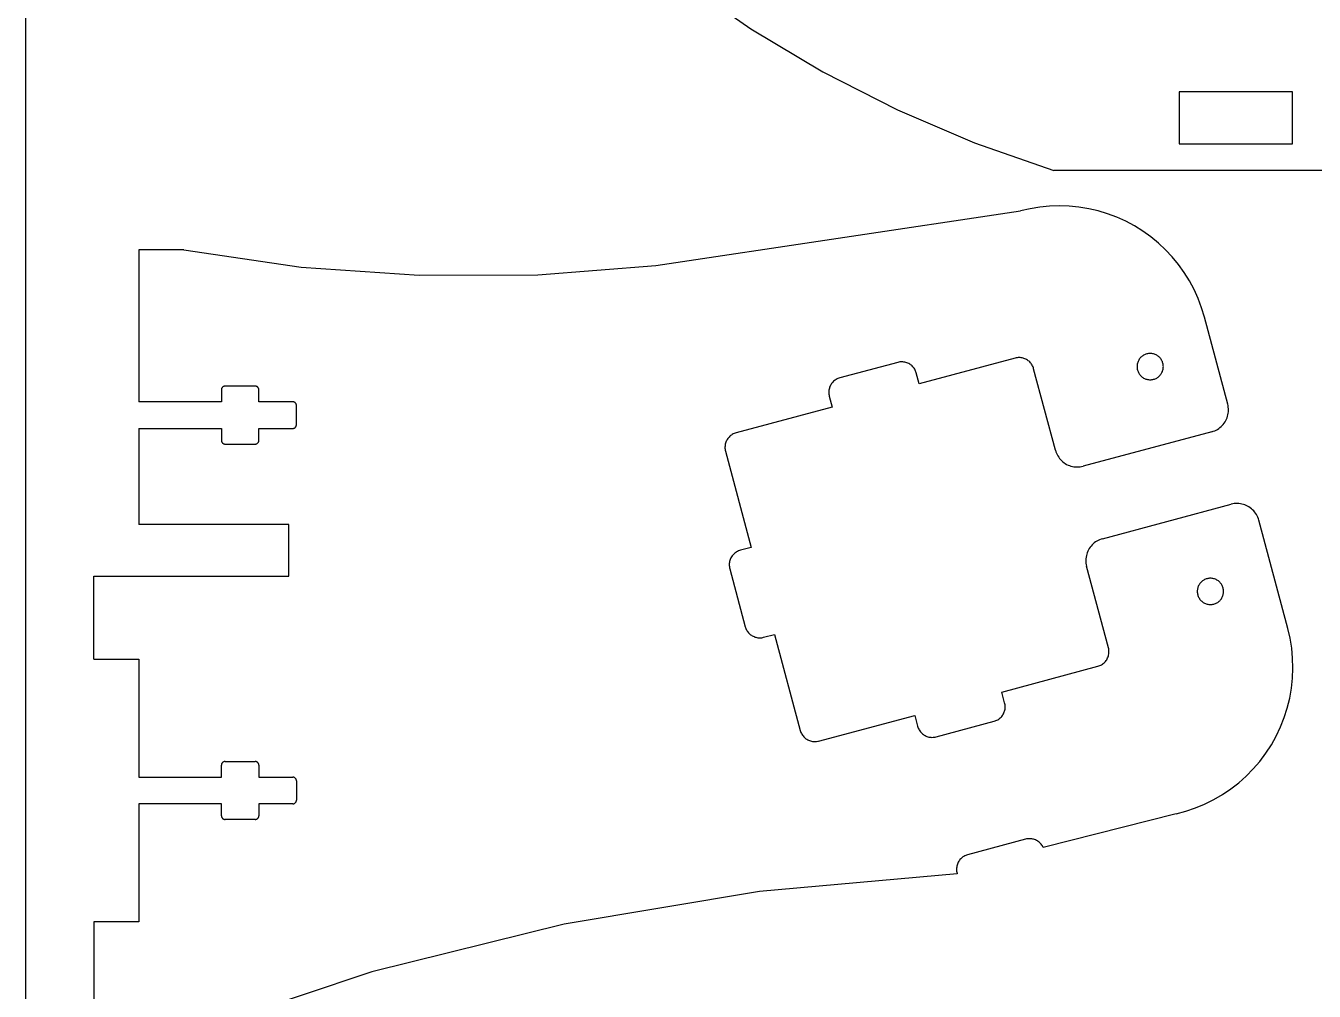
# Model space of a CAD drawing. Extents: x -22.3 to 21.7, y -13.4 to 13.4.
# Drawn here: x -22.29 to -15.53, y -8.4 to -3.34 of the extents above; entities that cross this region are included whole.
import ezdxf

# ---------------------------------------------------------------- set-up
doc = ezdxf.new("R2010")
doc.units = 0
doc.header["$MEASUREMENT"] = 0
doc.layers.get('0').update_dxf_attribs({"linetype": 'CONTINUOUS'})

msp = doc.modelspace()

# ---------------------------------------------------------------- linework, layer by layer
for p, q in [((-22.2891, -13.4355), (-22.2891, 13.0859)), ((-18.8466, -3.1034), (-18.4856, -3.3543)), ((-18.4856, -3.3543), (-18.1084, -3.5801)), ((-18.1084, -3.5801), (-17.7169, -3.78)), ((-15.6461, -3.6848), (-16.239, -3.6848)), ((-16.239, -3.6848), (-16.239, -3.9572)), ((-15.6461, -3.9572), (-15.6461, -3.6848)), ((-17.7169, -3.78), (-17.3127, -3.9528)), ((-17.3127, -3.9528), (-16.8978, -4.098)), ((-16.239, -3.9572), (-15.6461, -3.9572)), ((-9.2748, -4.098), (-16.8978, -4.098)), ((-18.9843, -4.5962), (-17.0719, -4.3101)), ((-17.0217, -4.2984), (-17.0719, -4.3101)), ((-16.9709, -4.29), (-17.0217, -4.2984)), ((-16.9196, -4.2849), (-16.9709, -4.29)), ((-16.8681, -4.2832), (-16.9196, -4.2849)), ((-16.8166, -4.2849), (-16.8681, -4.2832)), ((-16.7653, -4.29), (-16.8166, -4.2849)), ((-16.7145, -4.2984), (-16.7653, -4.29)), ((-16.6643, -4.3101), (-16.7145, -4.2984)), ((-16.615, -4.325), (-16.6643, -4.3101)), ((-16.5668, -4.3432), (-16.615, -4.325)), ((-16.5199, -4.3644), (-16.5668, -4.3432)), ((-16.4744, -4.3887), (-16.5199, -4.3644)), ((-16.4307, -4.4159), (-16.4744, -4.3887)), ((-16.3888, -4.446), (-16.4307, -4.4159)), ((-16.349, -4.4786), (-16.3888, -4.446)), ((-21.4601, -4.5146), (-21.6963, -4.5146)), ((-21.6963, -4.5146), (-21.6963, -5.3109)), ((-21.4601, -4.5146), (-20.8451, -4.604)), ((-16.3113, -4.5139), (-16.349, -4.4786)), ((-16.2761, -4.5515), (-16.3113, -4.5139)), ((-16.2434, -4.5913), (-16.2761, -4.5515)), ((-16.2134, -4.6332), (-16.2434, -4.5913)), ((-20.8451, -4.604), (-20.2252, -4.6475)), ((-20.2252, -4.6475), (-19.6038, -4.6449)), ((-19.6038, -4.6449), (-18.9843, -4.5962)), ((-16.1862, -4.6769), (-16.2134, -4.6332)), ((-16.1619, -4.7224), (-16.1862, -4.6769)), ((-16.1407, -4.7693), (-16.1619, -4.7224)), ((-16.1225, -4.8175), (-16.1407, -4.7693)), ((-16.1076, -4.8668), (-16.1225, -4.8175)), ((-15.9853, -5.3232), (-16.1076, -4.8668)), ((-16.4262, -5.0668), (-16.4301, -5.0691)), ((-16.4223, -5.0646), (-16.4262, -5.0668)), ((-16.4182, -5.0628), (-16.4223, -5.0646)), ((-16.4139, -5.0612), (-16.4182, -5.0628)), ((-16.4096, -5.0599), (-16.4139, -5.0612)), ((-16.4052, -5.0588), (-16.4096, -5.0599)), ((-16.4008, -5.0581), (-16.4052, -5.0588)), ((-16.3963, -5.0577), (-16.4008, -5.0581)), ((-16.3918, -5.0575), (-16.3963, -5.0577)), ((-16.3873, -5.0577), (-16.3918, -5.0575)), ((-16.3828, -5.0581), (-16.3873, -5.0577)), ((-16.3783, -5.0588), (-16.3828, -5.0581)), ((-16.374, -5.0599), (-16.3783, -5.0588)), ((-16.3696, -5.0612), (-16.374, -5.0599)), ((-16.3654, -5.0628), (-16.3696, -5.0612)), ((-16.3613, -5.0646), (-16.3654, -5.0628)), ((-16.3573, -5.0668), (-16.3613, -5.0646)), ((-16.3535, -5.0691), (-16.3573, -5.0668)), ((-17.7151, -5.104), (-18.0194, -5.1855)), ((-17.7099, -5.1028), (-17.7151, -5.104)), ((-17.7046, -5.1019), (-17.7099, -5.1028)), ((-17.6992, -5.1014), (-17.7046, -5.1019)), ((-17.6938, -5.1013), (-17.6992, -5.1014)), ((-17.6885, -5.1016), (-17.6938, -5.1013)), ((-17.6831, -5.1022), (-17.6885, -5.1016)), ((-17.6778, -5.1031), (-17.6831, -5.1022)), ((-17.6726, -5.1045), (-17.6778, -5.1031)), ((-17.6675, -5.1062), (-17.6726, -5.1045)), ((-17.6626, -5.1082), (-17.6675, -5.1062)), ((-17.6577, -5.1106), (-17.6626, -5.1082)), ((-17.6531, -5.1132), (-17.6577, -5.1106)), ((-17.6486, -5.1162), (-17.6531, -5.1132)), ((-17.6444, -5.1195), (-17.6486, -5.1162)), ((-17.6403, -5.1231), (-17.6444, -5.1195)), ((-17.6366, -5.127), (-17.6403, -5.1231)), ((-17.6331, -5.1311), (-17.6366, -5.127)), ((-17.6299, -5.1354), (-17.6331, -5.1311)), ((-17.627, -5.1399), (-17.6299, -5.1354)), ((-17.0995, -5.0817), (-17.6034, -5.2167)), ((-17.0945, -5.0805), (-17.0995, -5.0817)), ((-17.0894, -5.0797), (-17.0945, -5.0805)), ((-17.0843, -5.0792), (-17.0894, -5.0797)), ((-17.0791, -5.079), (-17.0843, -5.0792)), ((-17.074, -5.0792), (-17.0791, -5.079)), ((-17.0689, -5.0797), (-17.074, -5.0792)), ((-17.0638, -5.0805), (-17.0689, -5.0797)), ((-17.0588, -5.0817), (-17.0638, -5.0805)), ((-17.0538, -5.0832), (-17.0588, -5.0817)), ((-17.049, -5.085), (-17.0538, -5.0832)), ((-17.0443, -5.0871), (-17.049, -5.085)), ((-17.0398, -5.0896), (-17.0443, -5.0871)), ((-17.0354, -5.0923), (-17.0398, -5.0896)), ((-17.0312, -5.0953), (-17.0354, -5.0923)), ((-17.0272, -5.0986), (-17.0312, -5.0953)), ((-17.0235, -5.1021), (-17.0272, -5.0986)), ((-17.0199, -5.1058), (-17.0235, -5.1021)), ((-17.0167, -5.1098), (-17.0199, -5.1058)), ((-17.0137, -5.114), (-17.0167, -5.1098)), ((-17.011, -5.1184), (-17.0137, -5.114)), ((-17.0085, -5.1229), (-17.011, -5.1184)), ((-17.0064, -5.1276), (-17.0085, -5.1229)), ((-17.0046, -5.1324), (-17.0064, -5.1276)), ((-17.0031, -5.1374), (-17.0046, -5.1324)), ((-16.4605, -5.1219), (-16.4607, -5.1264)), ((-16.4607, -5.1264), (-16.4605, -5.1309)), ((-16.4601, -5.1174), (-16.4605, -5.1219)), ((-16.4605, -5.1309), (-16.4601, -5.1354)), ((-16.4594, -5.113), (-16.4601, -5.1174)), ((-16.4601, -5.1354), (-16.4594, -5.1399)), ((-16.4583, -5.1086), (-16.4594, -5.113)), ((-16.457, -5.1043), (-16.4583, -5.1086)), ((-16.4554, -5.1001), (-16.457, -5.1043)), ((-16.4536, -5.096), (-16.4554, -5.1001)), ((-16.4515, -5.092), (-16.4536, -5.096)), ((-16.4491, -5.0881), (-16.4515, -5.092)), ((-16.4464, -5.0845), (-16.4491, -5.0881)), ((-16.4436, -5.081), (-16.4464, -5.0845)), ((-16.4405, -5.0777), (-16.4436, -5.081)), ((-16.4372, -5.0746), (-16.4405, -5.0777)), ((-16.4337, -5.0718), (-16.4372, -5.0746)), ((-16.4301, -5.0691), (-16.4337, -5.0718)), ((-16.3498, -5.0718), (-16.3535, -5.0691)), ((-16.3464, -5.0746), (-16.3498, -5.0718)), ((-16.3431, -5.0777), (-16.3464, -5.0746)), ((-16.34, -5.081), (-16.3431, -5.0777)), ((-16.3371, -5.0845), (-16.34, -5.081)), ((-16.3345, -5.0881), (-16.3371, -5.0845)), ((-16.3321, -5.092), (-16.3345, -5.0881)), ((-16.33, -5.096), (-16.3321, -5.092)), ((-16.3281, -5.1001), (-16.33, -5.096)), ((-16.3265, -5.1043), (-16.3281, -5.1001)), ((-16.3252, -5.1086), (-16.3265, -5.1043)), ((-16.3242, -5.113), (-16.3252, -5.1086)), ((-16.3235, -5.1174), (-16.3242, -5.113)), ((-16.3242, -5.1399), (-16.3235, -5.1354)), ((-16.323, -5.1219), (-16.3235, -5.1174)), ((-16.3235, -5.1354), (-16.323, -5.1309)), ((-16.3229, -5.1264), (-16.323, -5.1219)), ((-16.323, -5.1309), (-16.3229, -5.1264)), ((-18.048, -5.1999), (-18.0521, -5.2034)), ((-18.0436, -5.1967), (-18.048, -5.1999)), ((-18.0391, -5.1938), (-18.0436, -5.1967)), ((-18.0344, -5.1912), (-18.0391, -5.1938)), ((-18.0295, -5.189), (-18.0344, -5.1912)), ((-18.0245, -5.1871), (-18.0295, -5.189)), ((-18.0194, -5.1855), (-18.0245, -5.1871)), ((-17.6244, -5.1446), (-17.627, -5.1399)), ((-17.6222, -5.1495), (-17.6244, -5.1446)), ((-17.6203, -5.1545), (-17.6222, -5.1495)), ((-17.6187, -5.1597), (-17.6203, -5.1545)), ((-17.6034, -5.2167), (-17.6187, -5.1597)), ((-16.8885, -5.5652), (-17.0031, -5.1374)), ((-16.4594, -5.1399), (-16.4583, -5.1443)), ((-16.4583, -5.1443), (-16.457, -5.1486)), ((-16.457, -5.1486), (-16.4554, -5.1528)), ((-16.4554, -5.1528), (-16.4536, -5.1569)), ((-16.4536, -5.1569), (-16.4515, -5.1609)), ((-16.4515, -5.1609), (-16.4491, -5.1647)), ((-16.4491, -5.1647), (-16.4464, -5.1684)), ((-16.4464, -5.1684), (-16.4436, -5.1719)), ((-16.4436, -5.1719), (-16.4405, -5.1751)), ((-16.4405, -5.1751), (-16.4372, -5.1782)), ((-16.4372, -5.1782), (-16.4337, -5.1811)), ((-16.4337, -5.1811), (-16.4301, -5.1837)), ((-16.4301, -5.1837), (-16.4262, -5.1861)), ((-16.4262, -5.1861), (-16.4223, -5.1882)), ((-16.4223, -5.1882), (-16.4182, -5.1901)), ((-16.4182, -5.1901), (-16.4139, -5.1917)), ((-16.4139, -5.1917), (-16.4096, -5.193)), ((-16.4096, -5.193), (-16.4052, -5.194)), ((-16.4052, -5.194), (-16.4008, -5.1947)), ((-16.4008, -5.1947), (-16.3963, -5.1952)), ((-16.3963, -5.1952), (-16.3918, -5.1953)), ((-16.3918, -5.1953), (-16.3873, -5.1952)), ((-16.3873, -5.1952), (-16.3828, -5.1947)), ((-16.3828, -5.1947), (-16.3783, -5.194)), ((-16.3783, -5.194), (-16.374, -5.193)), ((-16.374, -5.193), (-16.3696, -5.1917)), ((-16.3696, -5.1917), (-16.3654, -5.1901)), ((-16.3654, -5.1901), (-16.3613, -5.1882)), ((-16.3613, -5.1882), (-16.3573, -5.1861)), ((-16.3573, -5.1861), (-16.3535, -5.1837)), ((-16.3535, -5.1837), (-16.3498, -5.1811)), ((-16.3498, -5.1811), (-16.3464, -5.1782)), ((-16.3464, -5.1782), (-16.3431, -5.1751)), ((-16.3431, -5.1751), (-16.34, -5.1719)), ((-16.34, -5.1719), (-16.3371, -5.1684)), ((-16.3371, -5.1684), (-16.3345, -5.1647)), ((-16.3345, -5.1647), (-16.3321, -5.1609)), ((-16.3321, -5.1609), (-16.33, -5.1569)), ((-16.33, -5.1569), (-16.3281, -5.1528)), ((-16.3281, -5.1528), (-16.3265, -5.1486)), ((-16.3265, -5.1486), (-16.3252, -5.1443)), ((-16.3252, -5.1443), (-16.3242, -5.1399)), ((-21.2631, -5.2459), (-21.2632, -5.2472)), ((-21.2632, -5.2472), (-21.2632, -5.2485)), ((-21.2632, -5.2485), (-21.2632, -5.3109)), ((-21.2629, -5.2446), (-21.2631, -5.2459)), ((-21.2626, -5.2434), (-21.2629, -5.2446)), ((-21.2622, -5.2421), (-21.2626, -5.2434)), ((-21.2617, -5.2409), (-21.2622, -5.2421)), ((-21.2612, -5.2397), (-21.2617, -5.2409)), ((-21.2606, -5.2386), (-21.2612, -5.2397)), ((-21.2599, -5.2375), (-21.2606, -5.2386)), ((-21.2592, -5.2365), (-21.2599, -5.2375)), ((-21.2583, -5.2355), (-21.2592, -5.2365)), ((-21.2575, -5.2345), (-21.2583, -5.2355)), ((-21.2565, -5.2337), (-21.2575, -5.2345)), ((-21.2555, -5.2328), (-21.2565, -5.2337)), ((-21.2545, -5.2321), (-21.2555, -5.2328)), ((-21.2534, -5.2314), (-21.2545, -5.2321)), ((-21.2523, -5.2308), (-21.2534, -5.2314)), ((-21.2511, -5.2303), (-21.2523, -5.2308)), ((-21.2499, -5.2298), (-21.2511, -5.2303)), ((-21.2486, -5.2294), (-21.2499, -5.2298)), ((-21.2474, -5.2291), (-21.2486, -5.2294)), ((-21.2461, -5.2289), (-21.2474, -5.2291)), ((-21.2448, -5.2288), (-21.2461, -5.2289)), ((-21.2435, -5.2288), (-21.2448, -5.2288)), ((-21.0861, -5.2288), (-21.2435, -5.2288)), ((-21.0848, -5.2288), (-21.0861, -5.2288)), ((-21.0835, -5.2289), (-21.0848, -5.2288)), ((-21.0822, -5.2291), (-21.0835, -5.2289)), ((-21.081, -5.2294), (-21.0822, -5.2291)), ((-21.0797, -5.2298), (-21.081, -5.2294)), ((-21.0785, -5.2303), (-21.0797, -5.2298)), ((-21.0774, -5.2308), (-21.0785, -5.2303)), ((-21.0762, -5.2314), (-21.0774, -5.2308)), ((-21.0751, -5.2321), (-21.0762, -5.2314)), ((-21.0741, -5.2328), (-21.0751, -5.2321)), ((-21.0731, -5.2337), (-21.0741, -5.2328)), ((-21.0721, -5.2345), (-21.0731, -5.2337)), ((-21.0713, -5.2355), (-21.0721, -5.2345)), ((-21.0704, -5.2365), (-21.0713, -5.2355)), ((-21.0697, -5.2375), (-21.0704, -5.2365)), ((-21.069, -5.2386), (-21.0697, -5.2375)), ((-21.0684, -5.2397), (-21.069, -5.2386)), ((-21.0679, -5.2409), (-21.0684, -5.2397)), ((-21.0674, -5.2421), (-21.0679, -5.2409)), ((-21.067, -5.2434), (-21.0674, -5.2421)), ((-21.0668, -5.2446), (-21.067, -5.2434)), ((-21.0665, -5.2459), (-21.0668, -5.2446)), ((-21.0664, -5.2472), (-21.0665, -5.2459)), ((-21.0664, -5.2485), (-21.0664, -5.2472)), ((-21.0664, -5.3109), (-21.0664, -5.2485)), ((-18.0775, -5.2553), (-18.0777, -5.2607)), ((-18.0777, -5.2607), (-18.0776, -5.266)), ((-18.0776, -5.266), (-18.0771, -5.2714)), ((-18.0769, -5.25), (-18.0775, -5.2553)), ((-18.0759, -5.2447), (-18.0769, -5.25)), ((-18.0745, -5.2395), (-18.0759, -5.2447)), ((-18.0729, -5.2344), (-18.0745, -5.2395)), ((-18.0708, -5.2294), (-18.0729, -5.2344)), ((-18.0685, -5.2245), (-18.0708, -5.2294)), ((-18.0658, -5.2199), (-18.0685, -5.2245)), ((-18.0628, -5.2154), (-18.0658, -5.2199)), ((-18.0595, -5.2112), (-18.0628, -5.2154)), ((-18.0559, -5.2072), (-18.0595, -5.2112)), ((-18.0521, -5.2034), (-18.0559, -5.2072)), ((-21.2632, -5.3109), (-21.6963, -5.3109)), ((-20.8892, -5.3109), (-21.0664, -5.3109)), ((-20.8879, -5.3109), (-20.8892, -5.3109)), ((-20.8865, -5.311), (-20.8879, -5.3109)), ((-20.8852, -5.3113), (-20.8865, -5.311)), ((-20.8839, -5.3116), (-20.8852, -5.3113)), ((-20.8826, -5.312), (-20.8839, -5.3116)), ((-20.8814, -5.3125), (-20.8826, -5.312)), ((-20.8802, -5.3131), (-20.8814, -5.3125)), ((-20.879, -5.3137), (-20.8802, -5.3131)), ((-20.8779, -5.3145), (-20.879, -5.3137)), ((-20.8768, -5.3153), (-20.8779, -5.3145)), ((-20.8758, -5.3162), (-20.8768, -5.3153)), ((-20.8748, -5.3171), (-20.8758, -5.3162)), ((-20.8739, -5.3181), (-20.8748, -5.3171)), ((-20.8731, -5.3192), (-20.8739, -5.3181)), ((-20.8724, -5.3203), (-20.8731, -5.3192)), ((-20.8717, -5.3215), (-20.8724, -5.3203)), ((-20.8712, -5.3227), (-20.8717, -5.3215)), ((-20.8707, -5.3239), (-20.8712, -5.3227)), ((-20.8703, -5.3252), (-20.8707, -5.3239)), ((-20.8699, -5.3265), (-20.8703, -5.3252)), ((-20.8697, -5.3279), (-20.8699, -5.3265)), ((-20.8696, -5.3292), (-20.8697, -5.3279)), ((-20.8695, -5.3305), (-20.8696, -5.3292)), ((-20.8695, -5.4309), (-20.8695, -5.3305)), ((-18.0771, -5.2714), (-18.0762, -5.2767)), ((-18.0762, -5.2767), (-18.075, -5.2819)), ((-18.075, -5.2819), (-18.0597, -5.339)), ((-15.9835, -5.331), (-15.9853, -5.3232)), ((-15.9822, -5.339), (-15.9835, -5.331)), ((-18.0597, -5.339), (-18.5636, -5.474)), ((-15.9951, -5.4093), (-15.9916, -5.402)), ((-15.9916, -5.402), (-15.9885, -5.3946)), ((-15.9885, -5.3946), (-15.986, -5.3869)), ((-15.986, -5.3869), (-15.984, -5.3791)), ((-15.984, -5.3791), (-15.9825, -5.3712)), ((-15.9825, -5.3712), (-15.9816, -5.3632)), ((-15.9814, -5.347), (-15.9822, -5.339)), ((-15.9816, -5.3632), (-15.9813, -5.3551)), ((-15.9813, -5.3551), (-15.9814, -5.347)), ((-21.6963, -5.4506), (-21.6963, -5.9536)), ((-21.6963, -5.4506), (-21.2632, -5.4506)), ((-21.2632, -5.4506), (-21.2632, -5.513)), ((-21.0664, -5.4506), (-20.8892, -5.4506)), ((-21.0664, -5.513), (-21.0664, -5.4506)), ((-20.8892, -5.4506), (-20.8879, -5.4506)), ((-20.8879, -5.4506), (-20.8866, -5.4505)), ((-20.8866, -5.4505), (-20.8854, -5.4502)), ((-20.8854, -5.4502), (-20.8841, -5.4499)), ((-20.8841, -5.4499), (-20.8829, -5.4496)), ((-20.8829, -5.4496), (-20.8817, -5.4491)), ((-20.8817, -5.4491), (-20.8805, -5.4486)), ((-20.8805, -5.4486), (-20.8794, -5.448)), ((-20.8794, -5.448), (-20.8783, -5.4473)), ((-20.8783, -5.4473), (-20.8772, -5.4466)), ((-20.8772, -5.4466), (-20.8762, -5.4457)), ((-20.8762, -5.4457), (-20.8753, -5.4449)), ((-20.8753, -5.4449), (-20.8744, -5.4439)), ((-20.8744, -5.4439), (-20.8736, -5.4429)), ((-20.8736, -5.4429), (-20.8728, -5.4419)), ((-20.8728, -5.4419), (-20.8722, -5.4408)), ((-20.8722, -5.4408), (-20.8716, -5.4396)), ((-20.8716, -5.4396), (-20.871, -5.4385)), ((-20.871, -5.4385), (-20.8706, -5.4373)), ((-20.8706, -5.4373), (-20.8702, -5.436)), ((-20.8702, -5.436), (-20.8699, -5.4348)), ((-20.8699, -5.4348), (-20.8697, -5.4335)), ((-20.8697, -5.4335), (-20.8696, -5.4322)), ((-20.8696, -5.4322), (-20.8695, -5.4309)), ((-16.0688, -5.4678), (-16.7438, -5.6487)), ((-16.0688, -5.4678), (-16.0611, -5.4655)), ((-16.0611, -5.4655), (-16.0535, -5.4626)), ((-16.0535, -5.4626), (-16.0462, -5.4592)), ((-16.0462, -5.4592), (-16.0391, -5.4554)), ((-16.0391, -5.4554), (-16.0324, -5.451)), ((-16.0324, -5.451), (-16.0259, -5.4462)), ((-16.0259, -5.4462), (-16.0197, -5.441)), ((-16.0197, -5.441), (-16.014, -5.4354)), ((-16.014, -5.4354), (-16.0086, -5.4293)), ((-16.0086, -5.4293), (-16.0036, -5.423)), ((-16.0036, -5.423), (-15.9991, -5.4163)), ((-15.9991, -5.4163), (-15.9951, -5.4093)), ((-21.2632, -5.513), (-21.2632, -5.5143)), ((-21.2632, -5.5143), (-21.2631, -5.5156)), ((-21.2631, -5.5156), (-21.2629, -5.5169)), ((-21.2629, -5.5169), (-21.2626, -5.5181)), ((-21.2626, -5.5181), (-21.2622, -5.5193)), ((-21.2622, -5.5193), (-21.2617, -5.5206)), ((-21.2617, -5.5206), (-21.2612, -5.5217)), ((-21.2612, -5.5217), (-21.2606, -5.5229)), ((-21.2606, -5.5229), (-21.2599, -5.524)), ((-21.2599, -5.524), (-21.2592, -5.525)), ((-21.2592, -5.525), (-21.2583, -5.526)), ((-21.2583, -5.526), (-21.2575, -5.5269)), ((-21.2575, -5.5269), (-21.2565, -5.5278)), ((-21.2565, -5.5278), (-21.2555, -5.5286)), ((-21.2555, -5.5286), (-21.2545, -5.5294)), ((-21.2545, -5.5294), (-21.2534, -5.5301)), ((-21.2534, -5.5301), (-21.2523, -5.5307)), ((-21.2523, -5.5307), (-21.2511, -5.5312)), ((-21.2511, -5.5312), (-21.2499, -5.5317)), ((-21.2499, -5.5317), (-21.2486, -5.532)), ((-21.2486, -5.532), (-21.2474, -5.5323)), ((-21.2474, -5.5323), (-21.2461, -5.5325)), ((-21.2461, -5.5325), (-21.2448, -5.5327)), ((-21.2448, -5.5327), (-21.2435, -5.5327)), ((-21.2435, -5.5327), (-21.0861, -5.5327)), ((-21.0861, -5.5327), (-21.0848, -5.5327)), ((-21.0848, -5.5327), (-21.0835, -5.5325)), ((-21.0835, -5.5325), (-21.0822, -5.5323)), ((-21.0822, -5.5323), (-21.081, -5.532)), ((-21.081, -5.532), (-21.0797, -5.5317)), ((-21.0797, -5.5317), (-21.0785, -5.5312)), ((-21.0785, -5.5312), (-21.0774, -5.5307)), ((-21.0774, -5.5307), (-21.0762, -5.5301)), ((-21.0762, -5.5301), (-21.0751, -5.5294)), ((-21.0751, -5.5294), (-21.0741, -5.5286)), ((-21.0741, -5.5286), (-21.0731, -5.5278)), ((-21.0731, -5.5278), (-21.0721, -5.5269)), ((-21.0721, -5.5269), (-21.0713, -5.526)), ((-21.0713, -5.526), (-21.0704, -5.525)), ((-21.0704, -5.525), (-21.0697, -5.524)), ((-21.0697, -5.524), (-21.069, -5.5229)), ((-21.069, -5.5229), (-21.0684, -5.5217)), ((-21.0684, -5.5217), (-21.0679, -5.5206)), ((-21.0679, -5.5206), (-21.0674, -5.5193)), ((-21.0674, -5.5193), (-21.067, -5.5181)), ((-21.067, -5.5181), (-21.0668, -5.5169)), ((-21.0668, -5.5169), (-21.0665, -5.5156)), ((-21.0665, -5.5156), (-21.0664, -5.5143)), ((-21.0664, -5.5143), (-21.0664, -5.513)), ((-18.6211, -5.5384), (-18.6217, -5.5438)), ((-18.6201, -5.5332), (-18.6211, -5.5384)), ((-18.6188, -5.528), (-18.6201, -5.5332)), ((-18.6171, -5.5228), (-18.6188, -5.528)), ((-18.6151, -5.5179), (-18.6171, -5.5228)), ((-18.6127, -5.513), (-18.6151, -5.5179)), ((-18.6101, -5.5084), (-18.6127, -5.513)), ((-18.6071, -5.5039), (-18.6101, -5.5084)), ((-18.6038, -5.4997), (-18.6071, -5.5039)), ((-18.6002, -5.4957), (-18.6038, -5.4997)), ((-18.5963, -5.4919), (-18.6002, -5.4957)), ((-18.5922, -5.4884), (-18.5963, -5.4919)), ((-18.5879, -5.4852), (-18.5922, -5.4884)), ((-18.5834, -5.4823), (-18.5879, -5.4852)), ((-18.5787, -5.4797), (-18.5834, -5.4823)), ((-18.5738, -5.4775), (-18.5787, -5.4797)), ((-18.5688, -5.4756), (-18.5738, -5.4775)), ((-18.5636, -5.474), (-18.5688, -5.4756)), ((-18.6217, -5.5438), (-18.622, -5.5492)), ((-18.622, -5.5492), (-18.6219, -5.5545)), ((-18.6219, -5.5545), (-18.6214, -5.5599)), ((-18.6214, -5.5599), (-18.6205, -5.5652)), ((-18.6205, -5.5652), (-18.6193, -5.5704)), ((-18.6193, -5.5704), (-18.4843, -6.0743)), ((-16.8885, -5.5652), (-16.8861, -5.5729)), ((-16.8861, -5.5729), (-16.8832, -5.5804)), ((-16.8832, -5.5804), (-16.8798, -5.5878)), ((-16.8798, -5.5878), (-16.876, -5.5948)), ((-16.876, -5.5948), (-16.8716, -5.6016)), ((-16.8716, -5.6016), (-16.8668, -5.6081)), ((-16.8668, -5.6081), (-16.8616, -5.6143)), ((-16.8616, -5.6143), (-16.856, -5.62)), ((-16.856, -5.62), (-16.8499, -5.6254)), ((-16.8499, -5.6254), (-16.8436, -5.6303)), ((-16.8436, -5.6303), (-16.8369, -5.6348)), ((-16.8369, -5.6348), (-16.8299, -5.6389)), ((-16.8299, -5.6389), (-16.8227, -5.6424)), ((-16.8227, -5.6424), (-16.8152, -5.6455)), ((-16.8152, -5.6455), (-16.8075, -5.648)), ((-16.8075, -5.648), (-16.7997, -5.65)), ((-16.7997, -5.65), (-16.7918, -5.6514)), ((-16.7918, -5.6514), (-16.7838, -5.6524)), ((-16.7838, -5.6524), (-16.7757, -5.6527)), ((-16.7757, -5.6527), (-16.7676, -5.6525)), ((-16.7676, -5.6525), (-16.7596, -5.6518)), ((-16.7596, -5.6518), (-16.7517, -5.6505)), ((-16.7517, -5.6505), (-16.7438, -5.6487)), ((-16.6419, -6.029), (-15.9669, -5.8481)), ((-15.959, -5.8463), (-15.9669, -5.8481)), ((-15.9511, -5.845), (-15.959, -5.8463)), ((-15.943, -5.8443), (-15.9511, -5.845)), ((-15.935, -5.8441), (-15.943, -5.8443)), ((-15.9269, -5.8445), (-15.935, -5.8441)), ((-15.9189, -5.8454), (-15.9269, -5.8445)), ((-15.911, -5.8469), (-15.9189, -5.8454)), ((-15.9032, -5.8489), (-15.911, -5.8469)), ((-15.8955, -5.8514), (-15.9032, -5.8489)), ((-15.888, -5.8544), (-15.8955, -5.8514)), ((-15.8808, -5.858), (-15.888, -5.8544)), ((-15.8738, -5.862), (-15.8808, -5.858)), ((-15.8671, -5.8665), (-15.8738, -5.862)), ((-15.8607, -5.8715), (-15.8671, -5.8665)), ((-15.8547, -5.8768), (-15.8607, -5.8715)), ((-15.8491, -5.8826), (-15.8547, -5.8768)), ((-15.8439, -5.8887), (-15.8491, -5.8826)), ((-15.8391, -5.8952), (-15.8439, -5.8887)), ((-15.8347, -5.902), (-15.8391, -5.8952)), ((-15.8308, -5.9091), (-15.8347, -5.902)), ((-15.8275, -5.9164), (-15.8308, -5.9091)), ((-15.8246, -5.9239), (-15.8275, -5.9164)), ((-15.8222, -5.9316), (-15.8246, -5.9239)), ((-15.6701, -6.4994), (-15.8222, -5.9316)), ((-20.9089, -5.9536), (-21.6963, -5.9536)), ((-20.9089, -6.2252), (-20.9089, -5.9536)), ((-18.4843, -6.0743), (-18.5413, -6.0896)), ((-16.7115, -6.0806), (-16.7156, -6.0876)), ((-16.707, -6.0739), (-16.7115, -6.0806)), ((-16.7021, -6.0675), (-16.707, -6.0739)), ((-16.6967, -6.0615), (-16.7021, -6.0675)), ((-16.691, -6.0559), (-16.6967, -6.0615)), ((-16.6848, -6.0506), (-16.691, -6.0559)), ((-16.6783, -6.0458), (-16.6848, -6.0506)), ((-16.6715, -6.0415), (-16.6783, -6.0458)), ((-16.6645, -6.0376), (-16.6715, -6.0415)), ((-16.6571, -6.0342), (-16.6645, -6.0376)), ((-16.6496, -6.0314), (-16.6571, -6.0342)), ((-16.6419, -6.029), (-16.6496, -6.0314)), ((-18.5979, -6.1488), (-18.5988, -6.154)), ((-18.5965, -6.1436), (-18.5979, -6.1488)), ((-18.5948, -6.1384), (-18.5965, -6.1436)), ((-18.5928, -6.1335), (-18.5948, -6.1384)), ((-18.5904, -6.1286), (-18.5928, -6.1335)), ((-18.5878, -6.124), (-18.5904, -6.1286)), ((-18.5848, -6.1195), (-18.5878, -6.124)), ((-18.5815, -6.1153), (-18.5848, -6.1195)), ((-18.5779, -6.1113), (-18.5815, -6.1153)), ((-18.574, -6.1075), (-18.5779, -6.1113)), ((-18.5699, -6.104), (-18.574, -6.1075)), ((-18.5656, -6.1008), (-18.5699, -6.104)), ((-18.5611, -6.0979), (-18.5656, -6.1008)), ((-18.5564, -6.0953), (-18.5611, -6.0979)), ((-18.5515, -6.0931), (-18.5564, -6.0953)), ((-18.5465, -6.0912), (-18.5515, -6.0931)), ((-18.5413, -6.0896), (-18.5465, -6.0912)), ((-16.7291, -6.1337), (-16.7294, -6.1417)), ((-16.7294, -6.1417), (-16.7292, -6.1498)), ((-16.7282, -6.1257), (-16.7291, -6.1337)), ((-16.7267, -6.1177), (-16.7282, -6.1257)), ((-16.7247, -6.1099), (-16.7267, -6.1177)), ((-16.7222, -6.1023), (-16.7247, -6.1099)), ((-16.7191, -6.0948), (-16.7222, -6.1023)), ((-16.7156, -6.0876), (-16.7191, -6.0948)), ((-18.5994, -6.1594), (-18.5997, -6.1648)), ((-18.5997, -6.1648), (-18.5996, -6.1701)), ((-18.5996, -6.1701), (-18.5991, -6.1755)), ((-18.5988, -6.154), (-18.5994, -6.1594)), ((-18.5991, -6.1755), (-18.5982, -6.1808)), ((-18.5982, -6.1808), (-18.597, -6.186)), ((-18.597, -6.186), (-18.5155, -6.4903)), ((-16.7292, -6.1498), (-16.7285, -6.1578)), ((-16.7285, -6.1578), (-16.7272, -6.1658)), ((-16.7272, -6.1658), (-16.7254, -6.1737)), ((-16.6108, -6.6015), (-16.7254, -6.1737)), ((-21.9325, -6.2252), (-20.9089, -6.2252)), ((-21.9325, -6.6603), (-21.9325, -6.2252)), ((-16.1411, -6.2832), (-16.1425, -6.2875)), ((-16.1396, -6.2789), (-16.1411, -6.2832)), ((-16.1377, -6.2748), (-16.1396, -6.2789)), ((-16.1356, -6.2709), (-16.1377, -6.2748)), ((-16.1332, -6.267), (-16.1356, -6.2709)), ((-16.1306, -6.2634), (-16.1332, -6.267)), ((-16.1277, -6.2599), (-16.1306, -6.2634)), ((-16.1246, -6.2566), (-16.1277, -6.2599)), ((-16.1213, -6.2535), (-16.1246, -6.2566)), ((-16.1178, -6.2506), (-16.1213, -6.2535)), ((-16.1142, -6.248), (-16.1178, -6.2506)), ((-16.1104, -6.2456), (-16.1142, -6.248)), ((-16.1064, -6.2435), (-16.1104, -6.2456)), ((-16.1023, -6.2417), (-16.1064, -6.2435)), ((-16.098, -6.2401), (-16.1023, -6.2417)), ((-16.0937, -6.2388), (-16.098, -6.2401)), ((-16.0893, -6.2377), (-16.0937, -6.2388)), ((-16.0849, -6.237), (-16.0893, -6.2377)), ((-16.0804, -6.2366), (-16.0849, -6.237)), ((-16.0759, -6.2364), (-16.0804, -6.2366)), ((-16.0714, -6.2366), (-16.0759, -6.2364)), ((-16.0669, -6.237), (-16.0714, -6.2366)), ((-16.0625, -6.2377), (-16.0669, -6.237)), ((-16.0581, -6.2388), (-16.0625, -6.2377)), ((-16.0538, -6.2401), (-16.0581, -6.2388)), ((-16.0495, -6.2417), (-16.0538, -6.2401)), ((-16.0454, -6.2435), (-16.0495, -6.2417)), ((-16.0415, -6.2456), (-16.0454, -6.2435)), ((-16.0376, -6.248), (-16.0415, -6.2456)), ((-16.034, -6.2506), (-16.0376, -6.248)), ((-16.0305, -6.2535), (-16.034, -6.2506)), ((-16.0272, -6.2566), (-16.0305, -6.2535)), ((-16.0241, -6.2599), (-16.0272, -6.2566)), ((-16.0212, -6.2634), (-16.0241, -6.2599)), ((-16.0186, -6.267), (-16.0212, -6.2634)), ((-16.0162, -6.2709), (-16.0186, -6.267)), ((-16.0141, -6.2748), (-16.0162, -6.2709)), ((-16.0122, -6.2789), (-16.0141, -6.2748)), ((-16.0107, -6.2832), (-16.0122, -6.2789)), ((-16.0094, -6.2875), (-16.0107, -6.2832)), ((-16.1447, -6.3008), (-16.1448, -6.3053)), ((-16.1448, -6.3053), (-16.1447, -6.3098)), ((-16.1442, -6.2963), (-16.1447, -6.3008)), ((-16.1447, -6.3098), (-16.1442, -6.3143)), ((-16.1435, -6.2919), (-16.1442, -6.2963)), ((-16.1442, -6.3143), (-16.1435, -6.3187)), ((-16.1425, -6.2875), (-16.1435, -6.2919)), ((-16.1435, -6.3187), (-16.1425, -6.3231)), ((-16.1425, -6.3231), (-16.1411, -6.3275)), ((-16.1411, -6.3275), (-16.1396, -6.3317)), ((-16.1396, -6.3317), (-16.1377, -6.3358)), ((-16.1377, -6.3358), (-16.1356, -6.3398)), ((-16.1356, -6.3398), (-16.1332, -6.3436)), ((-16.1332, -6.3436), (-16.1306, -6.3473)), ((-16.1306, -6.3473), (-16.1277, -6.3507)), ((-16.1277, -6.3507), (-16.1246, -6.354)), ((-16.0272, -6.354), (-16.0241, -6.3507)), ((-16.0241, -6.3507), (-16.0212, -6.3473)), ((-16.0212, -6.3473), (-16.0186, -6.3436)), ((-16.0186, -6.3436), (-16.0162, -6.3398)), ((-16.0162, -6.3398), (-16.0141, -6.3358)), ((-16.0141, -6.3358), (-16.0122, -6.3317)), ((-16.0122, -6.3317), (-16.0107, -6.3275)), ((-16.0107, -6.3275), (-16.0094, -6.3231)), ((-16.0083, -6.2919), (-16.0094, -6.2875)), ((-16.0094, -6.3231), (-16.0083, -6.3187)), ((-16.0076, -6.2963), (-16.0083, -6.2919)), ((-16.0083, -6.3187), (-16.0076, -6.3143)), ((-16.0072, -6.3008), (-16.0076, -6.2963)), ((-16.0076, -6.3143), (-16.0072, -6.3098)), ((-16.007, -6.3053), (-16.0072, -6.3008)), ((-16.0072, -6.3098), (-16.007, -6.3053)), ((-16.1246, -6.354), (-16.1213, -6.3571)), ((-16.1213, -6.3571), (-16.1178, -6.36)), ((-16.1178, -6.36), (-16.1142, -6.3626)), ((-16.1142, -6.3626), (-16.1104, -6.365)), ((-16.1104, -6.365), (-16.1064, -6.3671)), ((-16.1064, -6.3671), (-16.1023, -6.369)), ((-16.1023, -6.369), (-16.098, -6.3705)), ((-16.098, -6.3705), (-16.0937, -6.3719)), ((-16.0937, -6.3719), (-16.0893, -6.3729)), ((-16.0893, -6.3729), (-16.0849, -6.3736)), ((-16.0849, -6.3736), (-16.0804, -6.3741)), ((-16.0804, -6.3741), (-16.0759, -6.3742)), ((-16.0759, -6.3742), (-16.0714, -6.3741)), ((-16.0714, -6.3741), (-16.0669, -6.3736)), ((-16.0669, -6.3736), (-16.0625, -6.3729)), ((-16.0625, -6.3729), (-16.0581, -6.3719)), ((-16.0581, -6.3719), (-16.0538, -6.3705)), ((-16.0538, -6.3705), (-16.0495, -6.369)), ((-16.0495, -6.369), (-16.0454, -6.3671)), ((-16.0454, -6.3671), (-16.0415, -6.365)), ((-16.0415, -6.365), (-16.0376, -6.3626)), ((-16.0376, -6.3626), (-16.034, -6.36)), ((-16.034, -6.36), (-16.0305, -6.3571)), ((-16.0305, -6.3571), (-16.0272, -6.354)), ((-18.5155, -6.4903), (-18.514, -6.4952)), ((-18.514, -6.4952), (-18.5122, -6.5)), ((-18.5122, -6.5), (-18.5101, -6.5047)), ((-18.5101, -6.5047), (-18.5076, -6.5093)), ((-18.5076, -6.5093), (-18.5049, -6.5136)), ((-18.5049, -6.5136), (-18.5019, -6.5178)), ((-18.5019, -6.5178), (-18.4986, -6.5218)), ((-18.4986, -6.5218), (-18.4951, -6.5256)), ((-18.4951, -6.5256), (-18.4913, -6.5291)), ((-18.4913, -6.5291), (-18.4874, -6.5324)), ((-18.4874, -6.5324), (-18.4832, -6.5354)), ((-18.4832, -6.5354), (-18.4788, -6.5381)), ((-18.4788, -6.5381), (-18.4743, -6.5405)), ((-18.4743, -6.5405), (-18.4696, -6.5426)), ((-18.4696, -6.5426), (-18.4647, -6.5444)), ((-18.4647, -6.5444), (-18.4598, -6.5459)), ((-18.4598, -6.5459), (-18.4548, -6.5471)), ((-18.4548, -6.5471), (-18.4497, -6.548)), ((-18.4497, -6.548), (-18.4446, -6.5485)), ((-18.4446, -6.5485), (-18.4394, -6.5486)), ((-18.4394, -6.5486), (-18.4343, -6.5485)), ((-18.4343, -6.5485), (-18.4292, -6.548)), ((-18.4292, -6.548), (-18.4241, -6.5471)), ((-18.4241, -6.5471), (-18.4191, -6.5459)), ((-18.4191, -6.5459), (-18.362, -6.5307)), ((-18.362, -6.5307), (-18.227, -7.0345)), ((-15.6582, -6.5508), (-15.6701, -6.4994)), ((-15.6497, -6.6029), (-15.6582, -6.5508)), ((-16.6096, -6.6067), (-16.6108, -6.6015)), ((-16.6087, -6.612), (-16.6096, -6.6067)), ((-16.6082, -6.6174), (-16.6087, -6.612)), ((-16.6081, -6.6228), (-16.6082, -6.6174)), ((-15.6447, -6.6555), (-15.6497, -6.6029)), ((-21.9325, -6.6603), (-21.6963, -6.6603)), ((-21.6963, -6.6603), (-21.6963, -7.2794)), ((-16.6514, -6.6922), (-16.6467, -6.6896)), ((-16.6467, -6.6896), (-16.6422, -6.6867)), ((-16.6422, -6.6867), (-16.6378, -6.6835)), ((-16.6378, -6.6835), (-16.6338, -6.68)), ((-16.6338, -6.68), (-16.6299, -6.6763)), ((-16.6299, -6.6763), (-16.6263, -6.6722)), ((-16.6263, -6.6722), (-16.623, -6.668)), ((-16.623, -6.668), (-16.62, -6.6635)), ((-16.62, -6.6635), (-16.6173, -6.6589)), ((-16.6173, -6.6589), (-16.615, -6.654)), ((-16.615, -6.654), (-16.613, -6.6491)), ((-16.613, -6.6491), (-16.6113, -6.644)), ((-16.6113, -6.644), (-16.6099, -6.6388)), ((-16.6099, -6.6388), (-16.609, -6.6335)), ((-16.609, -6.6335), (-16.6083, -6.6281)), ((-16.6083, -6.6281), (-16.6081, -6.6228)), ((-15.6433, -6.7082), (-15.6447, -6.6555)), ((-17.1703, -6.8329), (-16.6665, -6.6979)), ((-16.6665, -6.6979), (-16.6613, -6.6963)), ((-16.6613, -6.6963), (-16.6563, -6.6944)), ((-16.6563, -6.6944), (-16.6514, -6.6922)), ((-15.6454, -6.761), (-15.6433, -6.7082)), ((-15.6602, -6.8654), (-15.651, -6.8135)), ((-15.651, -6.8135), (-15.6454, -6.761)), ((-17.1551, -6.89), (-17.1703, -6.8329)), ((-17.1538, -6.8952), (-17.1551, -6.89)), ((-15.6728, -6.9167), (-15.6602, -6.8654)), ((-18.1306, -7.0902), (-17.6267, -6.9552)), ((-17.6267, -6.9552), (-17.6114, -7.0122)), ((-17.1706, -6.9607), (-17.1673, -6.9565)), ((-17.1673, -6.9565), (-17.1643, -6.952)), ((-17.1643, -6.952), (-17.1616, -6.9474)), ((-17.1616, -6.9474), (-17.1593, -6.9425)), ((-17.1593, -6.9425), (-17.1572, -6.9376)), ((-17.1572, -6.9376), (-17.1555, -6.9325)), ((-17.1555, -6.9325), (-17.1542, -6.9272)), ((-17.1542, -6.9272), (-17.1532, -6.922)), ((-17.153, -6.9005), (-17.1538, -6.8952)), ((-17.1532, -6.922), (-17.1526, -6.9166)), ((-17.1525, -6.9059), (-17.153, -6.9005)), ((-17.1526, -6.9166), (-17.1524, -6.9112)), ((-17.1524, -6.9112), (-17.1525, -6.9059)), ((-15.6888, -6.967), (-15.6728, -6.9167)), ((-17.6114, -7.0122), (-17.6098, -7.0174)), ((-17.6098, -7.0174), (-17.6079, -7.0224)), ((-17.6079, -7.0224), (-17.6057, -7.0273)), ((-17.6057, -7.0273), (-17.6031, -7.032)), ((-17.515, -7.0679), (-17.2107, -6.9864)), ((-17.2107, -6.9864), (-17.2056, -6.9848)), ((-17.2056, -6.9848), (-17.2006, -6.9829)), ((-17.2006, -6.9829), (-17.1957, -6.9807)), ((-17.1957, -6.9807), (-17.191, -6.9781)), ((-17.191, -6.9781), (-17.1864, -6.9752)), ((-17.1864, -6.9752), (-17.1821, -6.972)), ((-17.1821, -6.972), (-17.178, -6.9685)), ((-17.178, -6.9685), (-17.1742, -6.9647)), ((-17.1742, -6.9647), (-17.1706, -6.9607)), ((-15.7307, -7.0638), (-15.7081, -7.0161)), ((-15.7081, -7.0161), (-15.6888, -6.967)), ((-18.227, -7.0345), (-18.2254, -7.0397)), ((-18.2254, -7.0397), (-18.2235, -7.0447)), ((-18.2235, -7.0447), (-18.2213, -7.0496)), ((-18.2213, -7.0496), (-18.2187, -7.0543)), ((-18.2187, -7.0543), (-18.2158, -7.0588)), ((-18.2158, -7.0588), (-18.2126, -7.0632)), ((-18.2126, -7.0632), (-18.2091, -7.0672)), ((-18.2091, -7.0672), (-18.2053, -7.0711)), ((-18.2053, -7.0711), (-18.2013, -7.0747)), ((-18.2013, -7.0747), (-18.1971, -7.078)), ((-18.1971, -7.078), (-18.1926, -7.081)), ((-18.1926, -7.081), (-18.188, -7.0837)), ((-18.188, -7.0837), (-18.1831, -7.086)), ((-18.1831, -7.086), (-18.1782, -7.088)), ((-18.1782, -7.088), (-18.173, -7.0897)), ((-18.173, -7.0897), (-18.1678, -7.0911)), ((-18.1678, -7.0911), (-18.1625, -7.092)), ((-18.1625, -7.092), (-18.1572, -7.0926)), ((-18.1572, -7.0926), (-18.1518, -7.0929)), ((-18.1518, -7.0929), (-18.1465, -7.0928)), ((-18.1465, -7.0928), (-18.1411, -7.0923)), ((-18.1411, -7.0923), (-18.1358, -7.0914)), ((-18.1358, -7.0914), (-18.1306, -7.0902)), ((-17.6031, -7.032), (-17.6002, -7.0365)), ((-17.6002, -7.0365), (-17.597, -7.0409)), ((-17.597, -7.0409), (-17.5935, -7.045)), ((-17.5935, -7.045), (-17.5897, -7.0488)), ((-17.5897, -7.0488), (-17.5857, -7.0524)), ((-17.5857, -7.0524), (-17.5815, -7.0557)), ((-17.5815, -7.0557), (-17.577, -7.0587)), ((-17.577, -7.0587), (-17.5724, -7.0614)), ((-17.5724, -7.0614), (-17.5675, -7.0637)), ((-17.5675, -7.0637), (-17.5626, -7.0658)), ((-17.5626, -7.0658), (-17.5574, -7.0674)), ((-17.5574, -7.0674), (-17.5522, -7.0688)), ((-17.5522, -7.0688), (-17.5469, -7.0697)), ((-17.5469, -7.0697), (-17.5416, -7.0704)), ((-17.5416, -7.0704), (-17.5362, -7.0706)), ((-17.5362, -7.0706), (-17.5309, -7.0705)), ((-17.5309, -7.0705), (-17.5255, -7.07)), ((-17.5255, -7.07), (-17.5202, -7.0691)), ((-17.5202, -7.0691), (-17.515, -7.0679)), ((-15.7564, -7.1099), (-15.7307, -7.0638)), ((-15.8168, -7.1964), (-15.7852, -7.1541)), ((-15.7852, -7.1541), (-15.7564, -7.1099)), ((-21.2631, -7.2144), (-21.2632, -7.2157)), ((-21.2632, -7.2157), (-21.2632, -7.217)), ((-21.2632, -7.2794), (-21.2632, -7.217)), ((-21.2629, -7.2131), (-21.2631, -7.2144)), ((-21.2626, -7.2119), (-21.2629, -7.2131)), ((-21.2622, -7.2106), (-21.2626, -7.2119)), ((-21.2617, -7.2094), (-21.2622, -7.2106)), ((-21.2612, -7.2083), (-21.2617, -7.2094)), ((-21.2606, -7.2071), (-21.2612, -7.2083)), ((-21.2599, -7.206), (-21.2606, -7.2071)), ((-21.2592, -7.205), (-21.2599, -7.206)), ((-21.2583, -7.204), (-21.2592, -7.205)), ((-21.2575, -7.203), (-21.2583, -7.204)), ((-21.2565, -7.2022), (-21.2575, -7.203)), ((-21.2555, -7.2013), (-21.2565, -7.2022)), ((-21.2545, -7.2006), (-21.2555, -7.2013)), ((-21.2534, -7.1999), (-21.2545, -7.2006)), ((-21.2523, -7.1993), (-21.2534, -7.1999)), ((-21.2511, -7.1988), (-21.2523, -7.1993)), ((-21.2499, -7.1983), (-21.2511, -7.1988)), ((-21.2486, -7.1979), (-21.2499, -7.1983)), ((-21.2474, -7.1977), (-21.2486, -7.1979)), ((-21.2461, -7.1974), (-21.2474, -7.1977)), ((-21.2448, -7.1973), (-21.2461, -7.1974)), ((-21.2435, -7.1973), (-21.2448, -7.1973)), ((-21.2435, -7.1973), (-21.0861, -7.1973)), ((-21.0848, -7.1973), (-21.0861, -7.1973)), ((-21.0835, -7.1974), (-21.0848, -7.1973)), ((-21.0822, -7.1977), (-21.0835, -7.1974)), ((-21.081, -7.1979), (-21.0822, -7.1977)), ((-21.0797, -7.1983), (-21.081, -7.1979)), ((-21.0785, -7.1988), (-21.0797, -7.1983)), ((-21.0774, -7.1993), (-21.0785, -7.1988)), ((-21.0762, -7.1999), (-21.0774, -7.1993)), ((-21.0751, -7.2006), (-21.0762, -7.1999)), ((-21.0741, -7.2013), (-21.0751, -7.2006)), ((-21.0731, -7.2022), (-21.0741, -7.2013)), ((-21.0721, -7.203), (-21.0731, -7.2022)), ((-21.0713, -7.204), (-21.0721, -7.203)), ((-21.0704, -7.205), (-21.0713, -7.204)), ((-21.0697, -7.206), (-21.0704, -7.205)), ((-21.069, -7.2071), (-21.0697, -7.206)), ((-21.0684, -7.2083), (-21.069, -7.2071)), ((-21.0679, -7.2094), (-21.0684, -7.2083)), ((-21.0674, -7.2106), (-21.0679, -7.2094)), ((-21.067, -7.2119), (-21.0674, -7.2106)), ((-21.0668, -7.2131), (-21.067, -7.2119)), ((-21.0665, -7.2144), (-21.0668, -7.2131)), ((-21.0664, -7.2157), (-21.0665, -7.2144)), ((-21.0664, -7.217), (-21.0664, -7.2157)), ((-21.0664, -7.217), (-21.0664, -7.2794)), ((-15.8512, -7.2364), (-15.8168, -7.1964)), ((-21.6963, -7.2794), (-21.2632, -7.2794)), ((-21.0664, -7.2794), (-20.8892, -7.2794)), ((-20.8879, -7.2794), (-20.8892, -7.2794)), ((-20.8865, -7.2795), (-20.8879, -7.2794)), ((-20.8852, -7.2798), (-20.8865, -7.2795)), ((-20.8839, -7.2801), (-20.8852, -7.2798)), ((-20.8826, -7.2805), (-20.8839, -7.2801)), ((-20.8814, -7.281), (-20.8826, -7.2805)), ((-20.8802, -7.2816), (-20.8814, -7.281)), ((-20.879, -7.2822), (-20.8802, -7.2816)), ((-20.8779, -7.283), (-20.879, -7.2822)), ((-20.8768, -7.2838), (-20.8779, -7.283)), ((-20.8758, -7.2847), (-20.8768, -7.2838)), ((-20.8748, -7.2856), (-20.8758, -7.2847)), ((-20.8739, -7.2866), (-20.8748, -7.2856)), ((-20.8731, -7.2877), (-20.8739, -7.2866)), ((-20.8724, -7.2888), (-20.8731, -7.2877)), ((-20.8717, -7.29), (-20.8724, -7.2888)), ((-20.8712, -7.2912), (-20.8717, -7.29)), ((-20.8707, -7.2925), (-20.8712, -7.2912)), ((-20.8703, -7.2937), (-20.8707, -7.2925)), ((-20.8699, -7.295), (-20.8703, -7.2937)), ((-20.8697, -7.2964), (-20.8699, -7.295)), ((-20.8696, -7.2977), (-20.8697, -7.2964)), ((-20.8695, -7.299), (-20.8696, -7.2977)), ((-15.9277, -7.3091), (-15.8883, -7.274)), ((-15.8883, -7.274), (-15.8512, -7.2364)), ((-20.8695, -7.299), (-20.8695, -7.3994)), ((-16.0132, -7.3709), (-15.9694, -7.3414)), ((-15.9694, -7.3414), (-15.9277, -7.3091)), ((-21.2632, -7.4191), (-21.6963, -7.4191)), ((-21.6963, -7.4191), (-21.6963, -8.0382)), ((-21.2632, -7.4815), (-21.2632, -7.4191)), ((-20.8892, -7.4191), (-21.0664, -7.4191)), ((-21.0664, -7.4191), (-21.0664, -7.4815)), ((-20.8892, -7.4191), (-20.8879, -7.4191)), ((-20.8879, -7.4191), (-20.8865, -7.4189)), ((-20.8865, -7.4189), (-20.8852, -7.4187)), ((-20.8852, -7.4187), (-20.8839, -7.4184)), ((-20.8839, -7.4184), (-20.8826, -7.418)), ((-20.8826, -7.418), (-20.8814, -7.4175)), ((-20.8814, -7.4175), (-20.8802, -7.4169)), ((-20.8802, -7.4169), (-20.879, -7.4163)), ((-20.879, -7.4163), (-20.8779, -7.4155)), ((-20.8779, -7.4155), (-20.8768, -7.4147)), ((-20.8768, -7.4147), (-20.8758, -7.4138)), ((-20.8758, -7.4138), (-20.8748, -7.4129)), ((-20.8748, -7.4129), (-20.8739, -7.4119)), ((-20.8739, -7.4119), (-20.8731, -7.4108)), ((-20.8731, -7.4108), (-20.8724, -7.4097)), ((-20.8724, -7.4097), (-20.8717, -7.4085)), ((-20.8717, -7.4085), (-20.8712, -7.4073)), ((-20.8712, -7.4073), (-20.8707, -7.406)), ((-20.8707, -7.406), (-20.8703, -7.4047)), ((-20.8703, -7.4047), (-20.8699, -7.4034)), ((-20.8699, -7.4034), (-20.8697, -7.4021)), ((-20.8697, -7.4021), (-20.8696, -7.4008)), ((-20.8696, -7.4008), (-20.8695, -7.3994)), ((-16.155, -7.4408), (-16.1062, -7.4207)), ((-16.1062, -7.4207), (-16.0589, -7.3973)), ((-16.0589, -7.3973), (-16.0132, -7.3709)), ((-21.2632, -7.4815), (-21.2632, -7.4829)), ((-21.2632, -7.4829), (-21.263, -7.4842)), ((-21.263, -7.4842), (-21.2628, -7.4855)), ((-21.2628, -7.4855), (-21.2625, -7.4868)), ((-21.2625, -7.4868), (-21.2621, -7.4881)), ((-21.2621, -7.4881), (-21.2616, -7.4894)), ((-21.2616, -7.4894), (-21.261, -7.4906)), ((-21.261, -7.4906), (-21.2604, -7.4918)), ((-21.2604, -7.4918), (-21.2596, -7.4929)), ((-21.2596, -7.4929), (-21.2588, -7.4939)), ((-21.2588, -7.4939), (-21.2579, -7.495)), ((-21.2579, -7.495), (-21.257, -7.4959)), ((-21.257, -7.4959), (-21.256, -7.4968)), ((-21.256, -7.4968), (-21.2549, -7.4976)), ((-21.2549, -7.4976), (-21.2538, -7.4983)), ((-21.2538, -7.4983), (-21.2526, -7.499)), ((-21.2526, -7.499), (-21.2514, -7.4996)), ((-21.2514, -7.4996), (-21.2501, -7.5001)), ((-21.2501, -7.5001), (-21.2489, -7.5005)), ((-21.2489, -7.5005), (-21.2475, -7.5008)), ((-21.2475, -7.5008), (-21.2462, -7.501)), ((-21.0834, -7.501), (-21.0821, -7.5008)), ((-21.0821, -7.5008), (-21.0808, -7.5005)), ((-21.0808, -7.5005), (-21.0795, -7.5001)), ((-21.0795, -7.5001), (-21.0782, -7.4996)), ((-21.0782, -7.4996), (-21.077, -7.499)), ((-21.077, -7.499), (-21.0758, -7.4983)), ((-21.0758, -7.4983), (-21.0747, -7.4976)), ((-21.0747, -7.4976), (-21.0736, -7.4968)), ((-21.0736, -7.4968), (-21.0726, -7.4959)), ((-21.0726, -7.4959), (-21.0717, -7.495)), ((-21.0717, -7.495), (-21.0708, -7.4939)), ((-21.0708, -7.4939), (-21.07, -7.4929)), ((-21.07, -7.4929), (-21.0692, -7.4918)), ((-21.0692, -7.4918), (-21.0686, -7.4906)), ((-21.0686, -7.4906), (-21.068, -7.4894)), ((-21.068, -7.4894), (-21.0675, -7.4881)), ((-21.0675, -7.4881), (-21.0671, -7.4868)), ((-21.0671, -7.4868), (-21.0668, -7.4855)), ((-21.0668, -7.4855), (-21.0666, -7.4842)), ((-21.0666, -7.4842), (-21.0664, -7.4829)), ((-21.0664, -7.4829), (-21.0664, -7.4815)), ((-16.2561, -7.471), (-16.9526, -7.6491)), ((-16.2561, -7.471), (-16.2051, -7.4576)), ((-16.2051, -7.4576), (-16.155, -7.4408)), ((-21.2462, -7.501), (-21.2449, -7.5012)), ((-21.2449, -7.5012), (-21.2435, -7.5012)), ((-21.0861, -7.5012), (-21.2435, -7.5012)), ((-21.0861, -7.5012), (-21.0847, -7.5012)), ((-21.0847, -7.5012), (-21.0834, -7.501)), ((-17.0451, -7.6047), (-17.3493, -7.6862)), ((-17.0399, -7.6035), (-17.0451, -7.6047)), ((-17.0346, -7.6027), (-17.0399, -7.6035)), ((-17.0293, -7.6022), (-17.0346, -7.6027)), ((-17.024, -7.602), (-17.0293, -7.6022)), ((-17.0187, -7.6023), (-17.024, -7.602)), ((-17.0134, -7.6028), (-17.0187, -7.6023)), ((-17.0082, -7.6038), (-17.0134, -7.6028)), ((-17.003, -7.6051), (-17.0082, -7.6038)), ((-16.998, -7.6067), (-17.003, -7.6051)), ((-16.993, -7.6087), (-16.998, -7.6067)), ((-16.9882, -7.611), (-16.993, -7.6087)), ((-16.9836, -7.6136), (-16.9882, -7.611)), ((-16.9792, -7.6165), (-16.9836, -7.6136)), ((-16.9749, -7.6197), (-16.9792, -7.6165)), ((-16.9709, -7.6232), (-16.9749, -7.6197)), ((-16.9672, -7.627), (-16.9709, -7.6232)), ((-16.9637, -7.631), (-16.9672, -7.627)), ((-16.9604, -7.6352), (-16.9637, -7.631)), ((-16.9575, -7.6397), (-16.9604, -7.6352)), ((-17.3779, -7.7007), (-17.382, -7.7041)), ((-17.3736, -7.6975), (-17.3779, -7.7007)), ((-17.369, -7.6946), (-17.3736, -7.6975)), ((-17.3643, -7.692), (-17.369, -7.6946)), ((-17.3595, -7.6897), (-17.3643, -7.692)), ((-17.3544, -7.6878), (-17.3595, -7.6897)), ((-17.3493, -7.6862), (-17.3544, -7.6878)), ((-16.9549, -7.6443), (-16.9575, -7.6397)), ((-16.9526, -7.6491), (-16.9549, -7.6443)), ((-17.4074, -7.756), (-17.4076, -7.7614)), ((-17.4076, -7.7614), (-17.4075, -7.7668)), ((-17.4075, -7.7668), (-17.407, -7.7721)), ((-17.4068, -7.7507), (-17.4074, -7.756)), ((-17.4058, -7.7454), (-17.4068, -7.7507)), ((-17.4045, -7.7402), (-17.4058, -7.7454)), ((-17.4028, -7.7351), (-17.4045, -7.7402)), ((-17.4008, -7.7301), (-17.4028, -7.7351)), ((-17.3984, -7.7253), (-17.4008, -7.7301)), ((-17.3957, -7.7206), (-17.3984, -7.7253)), ((-17.3927, -7.7162), (-17.3957, -7.7206)), ((-17.3894, -7.7119), (-17.3927, -7.7162)), ((-17.3858, -7.7079), (-17.3894, -7.7119)), ((-17.382, -7.7041), (-17.3858, -7.7079)), ((-17.405, -7.7862), (-18.4402, -7.8785)), ((-17.407, -7.7721), (-17.4062, -7.7774)), ((-17.4062, -7.7774), (-17.405, -7.7827)), ((-17.405, -7.7827), (-17.405, -7.7862)), ((-18.4402, -7.8785), (-19.4651, -8.0504)), ((-21.6963, -8.0382), (-21.9325, -8.0382)), ((-21.9325, -8.0382), (-21.9325, -8.6288)), ((-19.4651, -8.0504), (-20.4738, -8.301)), ((-20.4738, -8.301), (-21.4601, -8.6288))]:
    msp.add_line(p, q)

doc.saveas('drawing.dxf')
